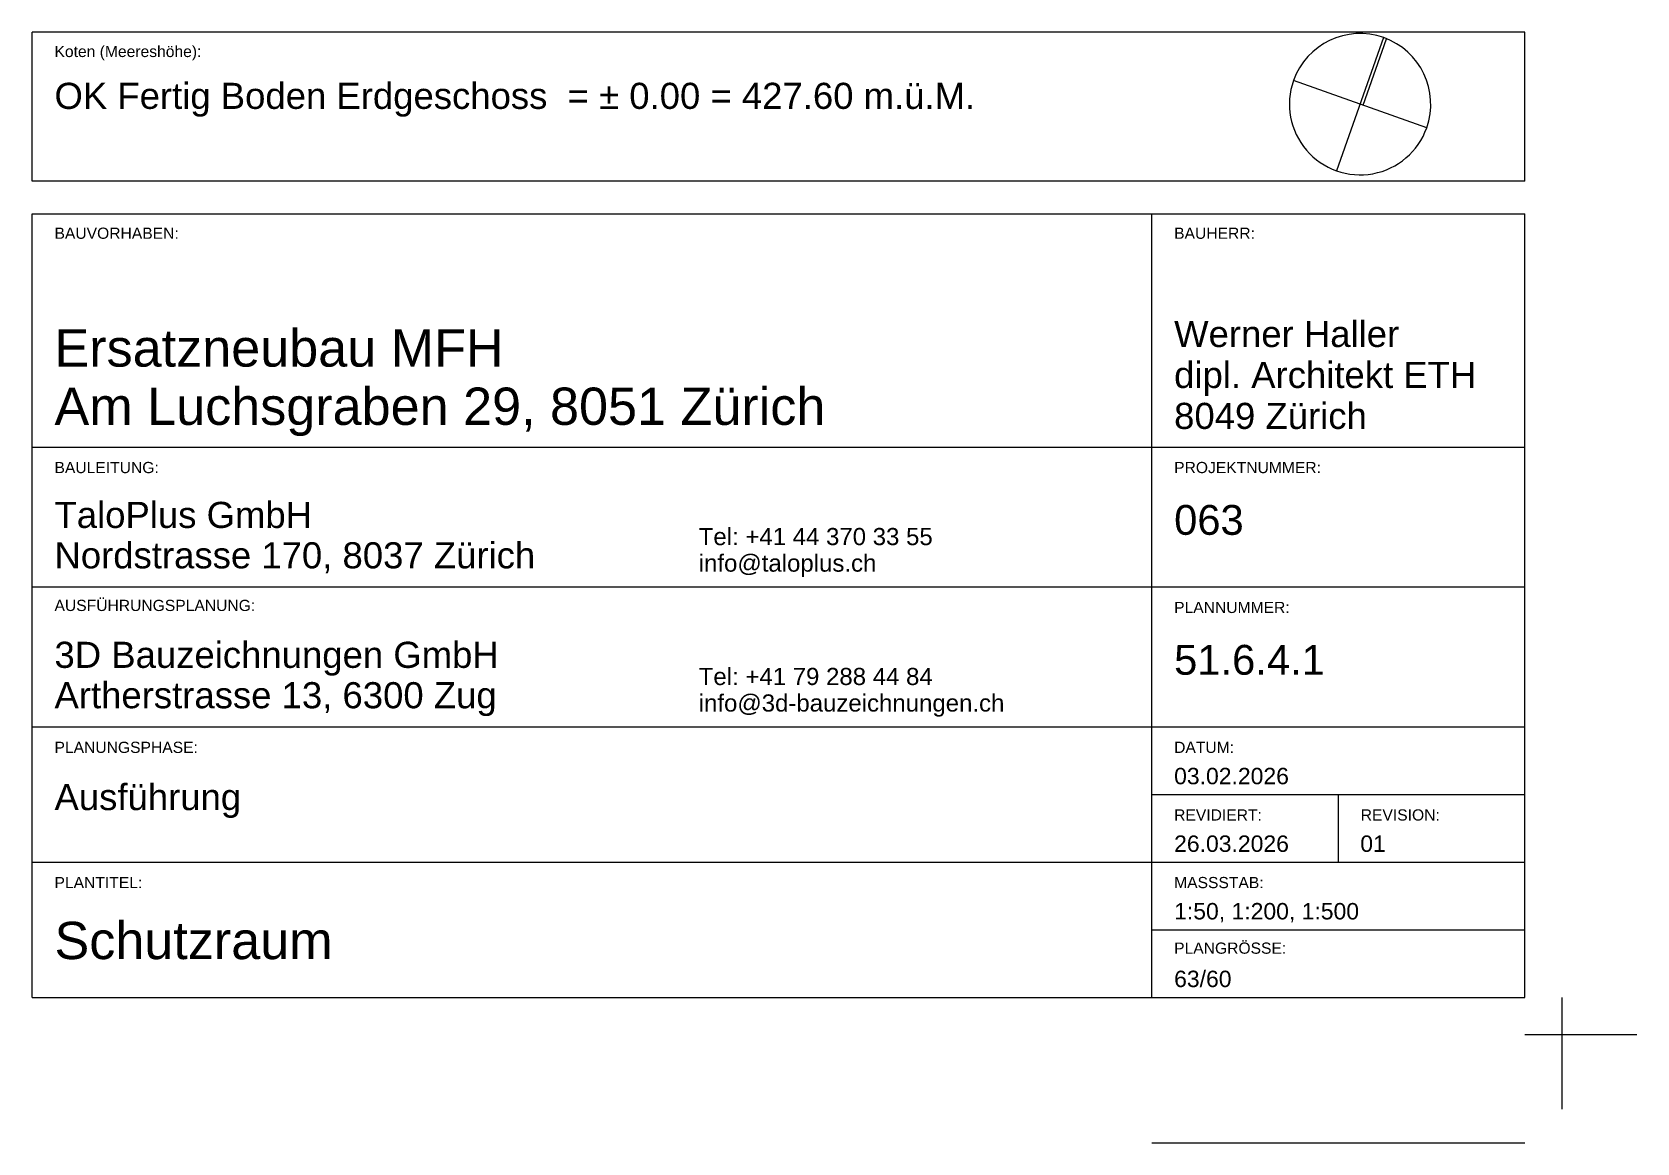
# Model space of a CAD drawing. Header units: metres. Extents: x -0.64 to 0.89, y -0.01 to 0.61.
# Drawn here: x 0.43 to 0.645, y -0.0095 to 0.1394 of the extents above; entities that cross this region are included whole.
import ezdxf

# ---------------------------------------------------------------- set-up
doc = ezdxf.new("R2010")
doc.units = ezdxf.units.M
doc.header["$MEASUREMENT"] = 0
doc.linetypes.add('Wipeout_Contour', pattern=[1, 0, -1])
for name, color, linetype in [('011_Stift 1.Grau', 7, 'Continuous'), ('800 Plankopf', 7, 'Continuous'), ('910 Layout Planrahmen', 7, 'Continuous')]:
    doc.layers.add(name, color=color, linetype=linetype)
doc.styles.add('ERSTELLTER_STIL_1', font='Arial.ttf')

msp = doc.modelspace()

# ---------------------------------------------------------------- linework, layer by layer
at = {"color": 7, "linetype": 'Continuous', "lineweight": 13, "ltscale": 1000}
for p, q in [((0.61107, 0.13862), (0.60475, 0.12078)), ((0.60832, 0.12956), (0.61147, 0.13847)), ((0.61684, 0.12654), (0.59899, 0.13286))]:
    msp.add_line(p, q, dxfattribs=at)
msp.add_lwpolyline([(0.61684, 0.12654, 1), (0.59899, 0.13286, 1)], format="xyb", close=True, dxfattribs=at)
at = {"layer": '800 Plankopf', "color": 7, "linetype": 'Continuous', "lineweight": 13, "ltscale": 1000}
for p, q in [((0.63, 0.13937), (0.43, 0.13937)), ((0.43, 0.11937), (0.43, 0.13937)), ((0.63, 0.11937), (0.63, 0.13937)), ((0.63, 0.11937), (0.43, 0.11937)), ((0.43, 0.115), (0.63, 0.115)), ((0.43, 0.01), (0.43, 0.115)), ((0.58, 0.01), (0.58, 0.115)), ((0.63, 0.01), (0.63, 0.115)), ((0.43, 0.08375), (0.63, 0.08375)), ((0.43, 0.065), (0.58, 0.065)), ((0.58, 0.065), (0.63, 0.065)), ((0.43, 0.04625), (0.63, 0.04625)), ((0.43, 0.04625), (0.58, 0.04625)), ((0.58, 0.03719), (0.63, 0.03719)), ((0.605, 0.02812), (0.605, 0.03719)), ((0.43, 0.02812), (0.63, 0.02812)), ((0.58, 0.01906), (0.63, 0.01906)), ((0.43, 0.01), (0.63, 0.01)), ((0.58, -0.0095), (0.63, -0.0095))]:
    msp.add_line(p, q, dxfattribs=at)
at = {"layer": '910 Layout Planrahmen', "color": 7, "linetype": 'Continuous', "lineweight": 13, "ltscale": 1000}
for p, q in [((0.635, -0.005), (0.635, 0.01)), ((0.645, 0.005), (0.63, 0.005))]:
    msp.add_line(p, q, dxfattribs=at)

# ---------------------------------------------------------------- texts
at = {"layer": '800 Plankopf', "color": 7, "linetype": 'Continuous', "lineweight": 13, "attachment_point": 1, "style": 'ERSTELLTER_STIL_1'}
for s, insert, char_height in [('\\A1;{\\pql;\\fArial|b0|i0|c0|p0;\\W1.000000;Koten (Meereshöhe):}', (0.433, 0.13752), 0.0015), ('\\A1;{\\pql;\\fArial|b0|i0|c0|p0;\\W1.000000;OK Fertig Boden Erdgeschoss  = ± 0.00 = \\fArial|b0|i0|c0|p0;\\W1.000000;427.60\\fArial|b0|i0|c0|p0;\\W1.000000; m.ü.M. }', (0.433, 0.13257), 0.0035), ('\\A1;{\\pql;\\fArial|b0|i0|c0|p0;\\W1.000000;BAUVORHABEN:}', (0.433, 0.11316), 0.0015), ('\\A1;{\\pql;\\fArial|b0|i0|c0|p0;\\W1.000000;BAUHERR:}', (0.583, 0.11316), 0.0015), ('\\A1;{\\pql;\\fArial|b0|i0|c0|p0;\\W1.000000;BAULEITUNG:}', (0.433, 0.08176), 0.0015), ('\\A1;{\\pql;\\fArial|b0|i0|c0|p0;\\W1.000000;PROJEKTNUMMER:}', (0.583, 0.08176), 0.0015), ('\\A1;{\\pql;\\fArial|b0|i0|c0|p0;\\W1.000000;063}', (0.583, 0.07599), 0.004), ('\\A1;{\\pql;\\fArial|b0|i0|c0|p0;\\W1.000000;AUSFÜHRUNGSPLANUNG:}', (0.433, 0.06328), 0.0015), ('\\A1;{\\pql;\\fArial|b0|i0|c0|p0;\\W1.000000;PLANNUMMER:}', (0.583, 0.06301), 0.0015), ('\\A1;{\\pql;\\fArial|b0|i0|c0|p0;\\W1.000000;51.6.4.1}', (0.583, 0.05724), 0.004), ('\\A1;{\\pql;\\fArial|b0|i0|c0|p0;\\W1.000000;PLANUNGSPHASE:}', (0.433, 0.04426), 0.0015), ('\\A1;{\\pql;\\fArial|b0|i0|c0|p0;\\W1.000000;DATUM:}', (0.583, 0.04426), 0.0015), ('\\A1;{\\pql;\\fArial|b0|i0|c0|p0;\\W1.000000;Ausführung}', (0.433, 0.0386), 0.0035), ('\\A1;{\\pql;\\fArial|b0|i0|c0|p0;\\W1.000000;30.03.26}', (0.583, 0.04077), 0.0022), ('\\A1;{\\pql;\\fArial|b0|i0|c0|p0;\\W1.000000;REVIDIERT:}', (0.583, 0.0352), 0.0015), ('\\A1;{\\pql;\\fArial|b0|i0|c0|p0;\\W1.000000;REVISION:}', (0.608, 0.0352), 0.0015), ('\\A1;{\\pql;\\fArial|b0|i0|c0|p0;\\W1.000000; }', (0.583, 0.03221), 0.0022), ('\\A1;{\\pql;\\fArial|b0|i0|c0|p0;\\W1.000000;PLANTITEL:}', (0.433, 0.02614), 0.0015), ('\\A1;{\\pql;\\fArial|b0|i0|c0|p0;\\W1.000000;MASSSTAB:}', (0.583, 0.02614), 0.0015), ('\\A1;{\\pql;\\fArial|b0|i0|c0|p0;\\W1.000000;1:50, 1:200, 1:500}', (0.583, 0.02265), 0.0022), ('\\A1;{\\pql;\\fArial|b0|i0|c0|p0;\\W1.000000;Schutzraum}', (0.433, 0.02013), 0.005), ('\\A1;{\\pql;\\fArial|b0|i0|c0|p0;\\W1.000000;PLANGRÖSSE:}', (0.583, 0.01735), 0.0015), ('\\A1;{\\pql;\\fArial|b0|i0|c0|p0;\\W1.000000;63/60}', (0.583, 0.01358), 0.0022)]:
    msp.add_mtext(s, dxfattribs=dict(at, insert=insert, char_height=char_height))
for s, insert, char_height, line_spacing_factor in [('\\A1;{\\pql;\\fArial|b0|i0|c0|p0;\\W1.000000;Ersatzneubau MFH \\P\\pql;\\fArial|b0|i0|c0|p0;\\W1.000000;Am Luchsgraben 29\\fArial|b0|i0|c0|p0;\\W1.000000;, \\fArial|b0|i0|c0|p0;\\W1.000000;8051\\fArial|b0|i0|c0|p0;\\W1.000000; \\fArial|b0|i0|c0|p0;\\W1.000000;Zürich}', (0.433, 0.09953), 0.005, 0.936385), ('\\A1;{\\pql;\\fArial|b0|i0|c0|p0;\\W1.000000;Werner Haller\\P\\pql;\\fArial|b0|i0|c0|p0;\\W1.000000;dipl. Architekt ETH\\P\\pql;\\fArial|b0|i0|c0|p0;\\W1.000000;8049 Zürich}', (0.583, 0.10066), 0.0035, 0.941036), ('\\A1;{\\pql;\\fArial|b0|i0|c0|p0;\\W1.000000;TaloPlus GmbH\\P\\pql;\\fArial|b0|i0|c0|p0;\\W1.000000;Nordstrasse 170, 8037 Zürich}', (0.433, 0.07641), 0.0035, 0.927929), ('\\A1;{\\pql;\\fArial|b0|i0|c0|p0;\\W1.000000;Tel: +41 44 370 33 55\\P\\pql;\\fArial|b0|i0|c0|p0;\\W1.000000;info@taloplus.ch}', (0.51931, 0.07291), 0.0023, 0.927338), ('\\A1;{\\pql;\\fArial|b0|i0|c0|p0;\\W1.000000;3D Bauzeichnungen GmbH\\P\\pql;\\fArial|b0|i0|c0|p0;\\W1.000000;Artherstrasse 13, 6300 Zug}', (0.433, 0.05766), 0.0035, 0.928085), ('\\A1;{\\pql;\\fArial|b0|i0|c0|p0;\\W1.000000;Tel: +41 79 288 44 84\\P\\pql;\\fArial|b0|i0|c0|p0;\\W1.000000;info@3d-bauzeichnungen.ch}', (0.51931, 0.05416), 0.0023, 0.927338)]:
    msp.add_mtext(s, dxfattribs=dict(at, insert=insert, char_height=char_height, line_spacing_factor=line_spacing_factor))

# ---------------------------------------------------------------- next in the draw order: wipeouts: each hides what was drawn before it
at = {"color": 7, "linetype": 'Wipeout_Contour', "lineweight": 13, "ltscale": 4.5982}
msp.add_wipeout([(0.583, 0.03782), (0.60184, 0.03782), (0.60184, 0.04128), (0.583, 0.04128)], dxfattribs=at).dxf.layer = '011_Stift 1.Grau'
at = {"color": 7, "linetype": 'Wipeout_Contour', "lineweight": 13, "ltscale": 4.601403}
msp.add_wipeout([(0.583, 0.02876), (0.60184, 0.02876), (0.60184, 0.03221), (0.583, 0.03221)], dxfattribs=at).dxf.layer = '011_Stift 1.Grau'
at = {"color": 7, "linetype": 'Wipeout_Contour', "lineweight": 13, "ltscale": 4.67997}
msp.add_wipeout([(0.60794, 0.02876), (0.62677, 0.02876), (0.62677, 0.03221), (0.60794, 0.03221)], dxfattribs=at).dxf.layer = '011_Stift 1.Grau'

# ---------------------------------------------------------------- next in the draw order: texts
at = {"layer": '011_Stift 1.Grau', "color": 7, "linetype": 'Continuous', "lineweight": 13, "char_height": 0.0022, "attachment_point": 7, "style": 'ERSTELLTER_STIL_1'}
for s, insert in [('\\A1;{\\pql;\\fArial|b0|i0|c0|p0;\\W1.000000;03.02.2026}', (0.583, 0.03853)), ('\\A1;{\\pql;\\fArial|b0|i0|c0|p0;\\W1.000000;26.03.2026}', (0.583, 0.02947)), ('\\A1;{\\pql;\\fArial|b0|i0|c0|p0;\\W1.000000;01}', (0.60794, 0.02947))]:
    msp.add_mtext(s, dxfattribs=dict(at, insert=insert))

doc.saveas('drawing.dxf')
